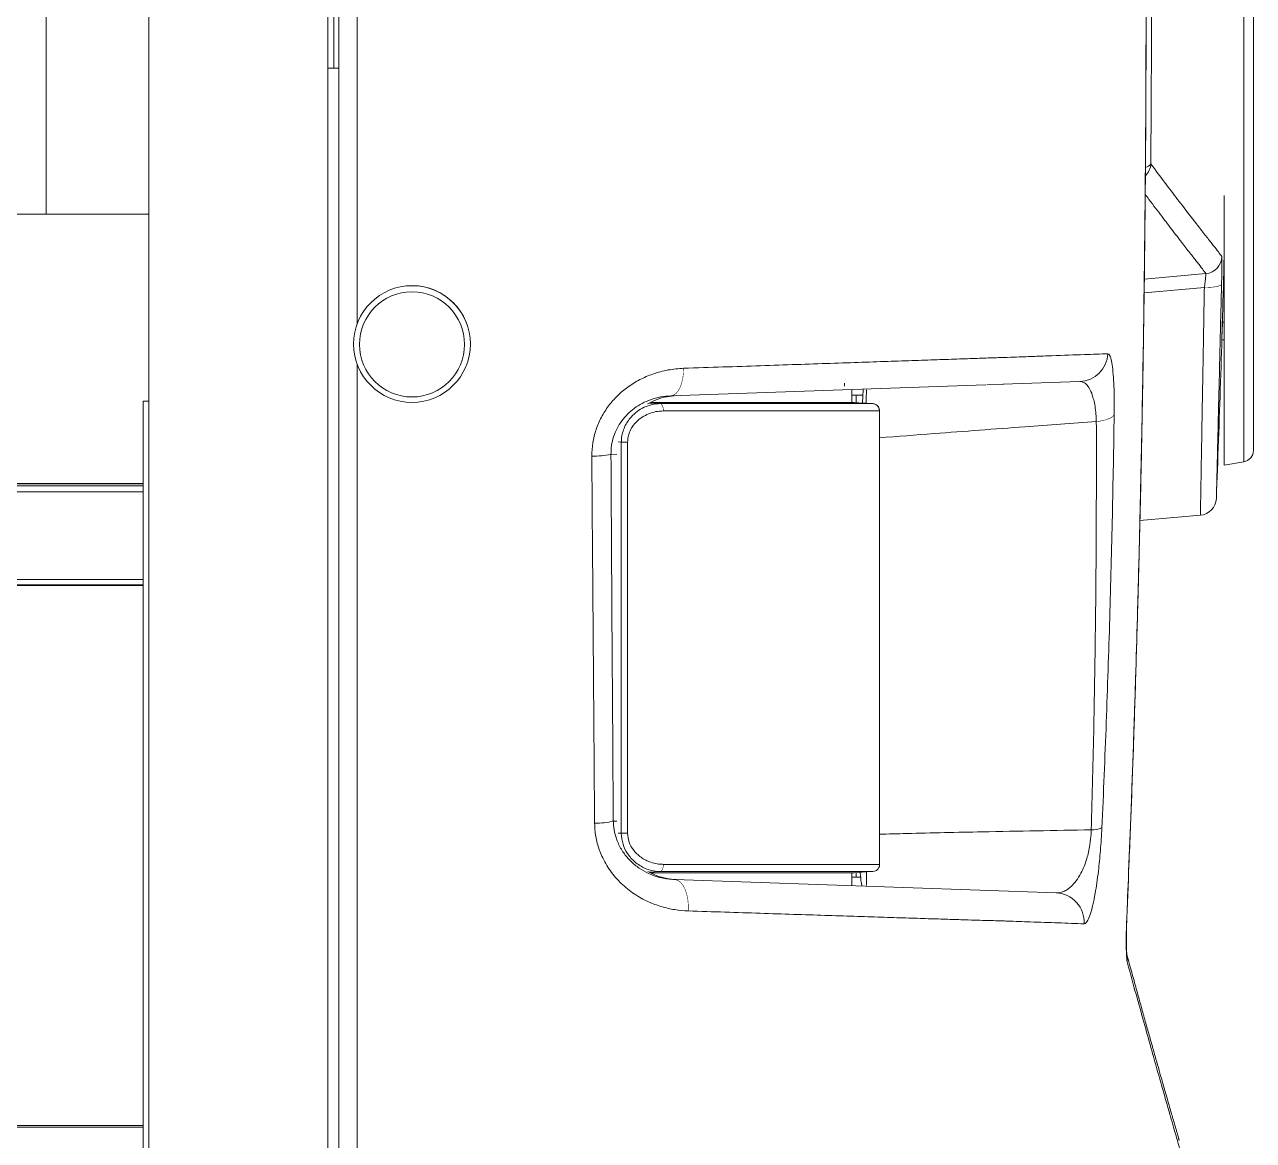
# Model space of a CAD drawing. Header units: millimetres. Extents: x -16985 to -606, y 2122 to 9380.
# Drawn here: x -7496.1 to -7075.6, y 5006 to 5388.1 of the extents above; entities that cross this region are included whole.
import ezdxf

# ---------------------------------------------------------------- set-up
doc = ezdxf.new("R2010")
doc.units = ezdxf.units.MM
for name, pattern in [('K5LT32768', [0]), ('K5LT32769', [0]), ('K5LT_THIN', [0])]:
    doc.linetypes.add(name, pattern=pattern)

msp = doc.modelspace()

# ---------------------------------------------------------------- linework, layer by layer
at = {"color": 7, "linetype": 'K5LT_THIN', "lineweight": 18}
for p, q in [((-7392.35, 4759.07), (-7392.35, 5802.15)), ((-7453.55, 4757.04), (-7453.55, 5798.19)), ((-7388.55, 4771.54), (-7388.55, 5456.25)), ((-7488.68, 5323.19), (-7488.68, 5449.19)), ((-7390.26, 5373.19), (-7390.26, 5413.19)), ((-7075.55, 5394.07), (-7075.55, 5242.31)), ((-7390.26, 5373.19), (-7392.35, 5373.19)), ((-7388.55, 5373.19), (-7390.26, 5373.19)), ((-7085.55, 5329.59), (-7085.55, 5237.19)), ((-7488.68, 5323.19), (-7503.55, 5323.19)), ((-7453.55, 5323.19), (-7488.68, 5323.19)), ((-7085.55, 5286.19), (-7086.29, 5286.19)), ((-7383.55, 5278.69), (-7383.55, 5278.68)), ((-7343.55, 5278.68), (-7343.55, 5278.74)), ((-7086.39, 5280.19), (-7086.39, 5279.87)), ((-7086.38, 5280.19), (-7085.55, 5280.19)), ((-7134.99, 5265.86), (-7161.33, 5264.94)), ((-7167.13, 5264.74), (-7274.97, 5260.97)), ((-7215.5, 5265.26), (-7215.5, 5264.23)), ((-7213.04, 5258.67), (-7213.03, 5263.19)), ((-7166.83, 5264.75), (-7160.99, 5264.95)), ((-7455.55, 5259.19), (-7455.55, 4796.19)), ((-7453.55, 5259.19), (-7455.55, 5259.19)), ((-7211.55, 5261.19), (-7213.06, 5261.19)), ((-7213.05, 5258.68), (-7205.92, 5258.31)), ((-7211.55, 5261.19), (-7209.21, 5261.19)), ((-7205.92, 5258.31), (-7205.92, 5258.31)), ((-7203.55, 5246.32), (-7203.55, 5255.81)), ((-7289.72, 5245.13), (-7291.89, 5245.13)), ((-7291.89, 5111.25), (-7291.89, 5245.13)), ((-7289.72, 5245.13), (-7289.72, 5111.25)), ((-7203.55, 5110.06), (-7203.55, 5246.32)), ((-7085.55, 5237.19), (-7078.86, 5238.37)), ((-7847.02, 5230.99), (-7455.55, 5230.99)), ((-7846.73, 5230.89), (-7455.55, 5230.89)), ((-7845.61, 5230.17), (-7455.55, 5230.17)), ((-7844.48, 5228.11), (-7455.55, 5228.11)), ((-7093.71, 5220.07), (-7114.4, 5218.26)), ((-7846.38, 5195.99), (-7455.55, 5195.99)), ((-7845.88, 5198.08), (-7455.55, 5198.08)), ((-7289.72, 5111.25), (-7291.89, 5111.25)), ((-7203.55, 5100.56), (-7203.55, 5110.06)), ((-7213.05, 5097.69), (-7205.92, 5098.06)), ((-7213.05, 5093.19), (-7213.05, 5097.69)), ((-7273.67, 5095.36), (-7143.11, 5090.8)), ((-7213.08, 5096.19), (-7211.55, 5096.19)), ((-7211.55, 5096.19), (-7209.95, 5096.19)), ((-7455.55, 5011.16), (-8019.55, 5011.16))]:
    msp.add_line(p, q, dxfattribs=at)
at = {"color": 8, "linetype": 'K5LT32768', "lineweight": 15, "true_color": 0x808080}
for p, q in [((-7078.86, 5318.19), (-7078.86, 5398.01)), ((-7078.86, 5238.37), (-7078.86, 5318.19)), ((-7112.89, 5300.97), (-7091.85, 5302.82)), ((-7092.34, 5298.08), (-7112.95, 5296.28)), ((-7213.05, 5261.19), (-7213.05, 5263.19)), ((-7282.3, 5258.49), (-7278.57, 5258.31)), ((-7211.55, 5258.61), (-7211.55, 5261.19)), ((-7203.55, 5255.81), (-7203.55, 5255.81)), ((-7291.89, 5245.13), (-7292.95, 5245.18)), ((-7293.37, 5241.01), (-7295.44, 5240.94)), ((-7846.21, 5196.22), (-7455.55, 5196.22)), ((-7294.63, 5115.4), (-7293.37, 5115.36)), ((-7291.89, 5111.25), (-7292.95, 5111.19)), ((-7282.3, 5097.88), (-7278.57, 5098.07)), ((-7211.55, 5096.19), (-7211.55, 5097.77)), ((-7205.92, 5098.06), (-7205.92, 5098.06)), ((-7205.91, 5098.06), (-7205.92, 5098.06)), ((-7118.87, 5082.34), (-7118.91, 5082.18)), ((-7455.55, 5010.59), (-8019.55, 5010.59))]:
    msp.add_line(p, q, dxfattribs=at)
at = {"color": 7, "linetype": 'K5LT_THIN', "const_width": 0.18}
for points in [[(-7086.46, 5299.23), (-7086.59, 5298.99), (-7086.94, 5298.75), (-7087.48, 5298.55), (-7088.21, 5298.37), (-7089.1, 5298.23), (-7090.11, 5298.13), (-7091.2, 5298.08), (-7092.34, 5298.08)], [(-7270.55, 5270.4), (-7270.63, 5268.55), (-7270.88, 5266.79), (-7271.28, 5265.17), (-7271.82, 5263.76), (-7272.49, 5262.59), (-7273.25, 5261.72), (-7274.09, 5261.18), (-7274.97, 5260.97)], [(-7277.49, 5255.81), (-7277.51, 5256.28), (-7277.57, 5256.74), (-7277.67, 5257.16), (-7277.81, 5257.53), (-7277.97, 5257.84), (-7278.15, 5258.08), (-7278.36, 5258.24), (-7278.57, 5258.31)], [(-7129.32, 5252.13), (-7128.12, 5252.3), (-7127.01, 5252.52), (-7126.02, 5252.78), (-7125.14, 5253.09), (-7124.42, 5253.42), (-7123.85, 5253.79), (-7123.44, 5254.18), (-7123.21, 5254.59)], [(-7277.49, 5100.56), (-7277.51, 5100.09), (-7277.57, 5099.64), (-7277.67, 5099.21), (-7277.81, 5098.84), (-7277.97, 5098.53), (-7278.15, 5098.29), (-7278.36, 5098.14), (-7278.57, 5098.07)], [(-7273.67, 5095.36), (-7272.65, 5095.11), (-7271.69, 5094.47), (-7270.83, 5093.45), (-7270.1, 5092.1), (-7269.52, 5090.46), (-7269.14, 5088.62), (-7268.95, 5086.65), (-7268.98, 5084.62)]]:
    msp.add_lwpolyline(points, dxfattribs=at)
at = {"color": 8, "linetype": 'K5LT32769', "true_color": 0x808080, "const_width": 0.18}
msp.add_lwpolyline([(-7118.96, 5069.98), (-7118.67, 5068.5), (-7118.65, 5066.68)], dxfattribs=at)
at = {"color": 7, "linetype": 'K5LT_THIN', "lineweight": 18}
for centre, radius in [((-7363.53, 5278.7), 19.98), ((-7363.53, 5278.58), 17.99)]:
    msp.add_circle(centre, radius, dxfattribs=at)
at = {"color": 8, "linetype": 'K5LT32768', "lineweight": 15, "true_color": 0x808080}
for centre, radius, start, end in [((-7116.68, 5340.67), 6.02, 314.1236, 357.3681), ((-7112.84, 5341.69), 2.53, 279.1348, 329.0761)]:
    msp.add_arc(centre, radius, start, end, dxfattribs=at)
at = {"color": 7, "linetype": 'K5LT_THIN', "lineweight": 18}
for centre, radius, start, end in [((-7092.37, 5308.79), 6, 275.0152, 358.4879), ((-7363.54, 5278.72), 19.98, 0.0497, 89.516), ((-7135.36, 5275.82), 9.97, 272.1303, 357.572), ((-7301.23, 5267.89), 27.56, 268.4549, 282.1332), ((-7079.55, 5242.31), 4, 280, 0), ((-7094.23, 5226.04), 6, 275, 357.785), ((-7300.33, 5136.89), 22.23, 268.211, 284.8735), ((-7130.64, 5120.56), 8.19, 266.8957, 293.1147), ((-7205.92, 5098.06), 0.00211, 202.7788, 224.5132), ((-7143.49, 5080.83), 9.98, 356.4629, 87.8515)]:
    msp.add_arc(centre, radius, start, end, dxfattribs=at)
at = {"color": 8, "linetype": 'K5LT32768', "lineweight": 15, "true_color": 0x808080}
for points, knots in [([(-7382.34, 5456.02), (-7382.34, 5425.27), (-7382.34, 5368.42), (-7382.34, 5311.61), (-7382.34, 5285.53)], [0, 0, 0, 0, 0.540975, 1, 1, 1, 1]), ([(-7091.85, 5302.82), (-7092.2, 5303.3), (-7092.92, 5304.27), (-7094.67, 5306.54), (-7096.9, 5309.41), (-7099.68, 5313), (-7102.99, 5317.29), (-7106.89, 5322.39), (-7110.1, 5326.61), (-7112.15, 5329.36), (-7112.58, 5329.93)], [0, 0, 0, 0, 0.135153, 0.270307, 0.405556, 0.540806, 0.681429, 0.822077, 0.9627, 1, 1, 1, 1]), ([(-7382.34, 5271.85), (-7382.34, 5271.75), (-7382.34, 5240.92), (-7382.34, 5179.4), (-7382.34, 5087.3), (-7382.34, 4995.29), (-7382.35, 4931.7), (-7382.35, 4898.79), (-7382.35, 4896.5)], [0, 0, 0, 0, 0.000763, 0.24599, 0.491216, 0.736442, 0.981668, 1, 1, 1, 1]), ([(-7203.48, 5255.81), (-7203.48, 5255.81), (-7203.47, 5255.81), (-7203.67, 5255.81), (-7204.74, 5255.81), (-7206.73, 5255.81), (-7209.76, 5255.81), (-7213.8, 5255.81), (-7218.63, 5255.81), (-7224.3, 5255.81), (-7230.78, 5255.81), (-7238.04, 5255.81), (-7246.02, 5255.81), (-7254.65, 5255.81), (-7262.92, 5255.81), (-7270.56, 5255.81), (-7275.18, 5255.81), (-7277.49, 5255.81)], [0, 0, 0, 0, 0.014884, 0.091588, 0.168508, 0.245279, 0.321779, 0.393983, 0.466446, 0.538908, 0.611111, 0.683313, 0.755773, 0.828232, 0.900432, 0.950216, 1, 1, 1, 1]), ([(-7129.32, 5252.13), (-7137.49, 5251.55), (-7156, 5250.23), (-7180.75, 5248.37), (-7197.32, 5247.07), (-7203.55, 5246.58)], [0, 0, 0, 0, 0.329993, 0.747864, 1, 1, 1, 1]), ([(-7203.55, 5110.88), (-7200.44, 5110.96), (-7188.75, 5111.25), (-7164.66, 5111.8), (-7143.51, 5112.16), (-7131.08, 5112.38)], [0, 0, 0, 0, 0.130018, 0.48855, 1, 1, 1, 1]), ([(-7277.49, 5100.56), (-7274.77, 5100.56), (-7269.33, 5100.56), (-7260.97, 5100.56), (-7252.46, 5100.56), (-7243.99, 5100.56), (-7236.18, 5100.56), (-7229.11, 5100.56), (-7222.83, 5100.56), (-7217.36, 5100.56), (-7212.75, 5100.56), (-7209.08, 5100.56), (-7206.49, 5100.56), (-7204.87, 5100.56), (-7203.95, 5100.56), (-7203.57, 5100.56), (-7203.55, 5100.56), (-7203.54, 5100.56)], [0, 0, 0, 0, 0.05873, 0.11746, 0.189629, 0.262056, 0.334484, 0.406655, 0.478828, 0.55126, 0.623691, 0.695865, 0.763278, 0.830859, 0.898694, 0.96663, 1, 1, 1, 1])]:
    msp.add_open_spline(points, degree=3, knots=knots, dxfattribs=at)
at = {"color": 7, "linetype": 'K5LT_THIN', "lineweight": 18}
for points, knots in [([(-7110.41, 5419.54), (-7110.41, 5408.75), (-7110.4, 5382.52), (-7110.57, 5356), (-7110.67, 5340.39)], [0, 0, 0, 0, 0.411199, 1, 1, 1, 1]), ([(-7118.91, 5082.18), (-7118.32, 5096.3), (-7117.16, 5124.55), (-7115.76, 5166.69), (-7114.59, 5208.64), (-7113.68, 5250.45), (-7113, 5292.11), (-7112.55, 5333.61), (-7112.29, 5374.83), (-7112.29, 5402.06), (-7112.29, 5415.67)], [0, 0, 0, 0, 0.124543, 0.249114, 0.373685, 0.498228, 0.623657, 0.749114, 0.874571, 1, 1, 1, 1]), ([(-7118.78, 5085.44), (-7118.54, 5090.95), (-7117.96, 5104.78), (-7117.12, 5126.86), (-7116.26, 5151.69), (-7115.49, 5176.45), (-7114.8, 5201.14), (-7114.2, 5225.76), (-7113.68, 5250.3), (-7113.25, 5274.76), (-7112.89, 5299.13), (-7112.62, 5323.41), (-7112.42, 5347.58), (-7112.31, 5371.64), (-7112.27, 5393.98), (-7112.28, 5408.26), (-7112.29, 5414.59)], [0, 0, 0, 0, 0.049221, 0.123451, 0.19771, 0.271992, 0.346294, 0.420611, 0.494939, 0.569274, 0.643611, 0.717944, 0.792294, 0.866475, 0.94076, 1, 1, 1, 1]), ([(-7110.67, 5340.39), (-7109.03, 5338.2), (-7105.74, 5333.82), (-7101.41, 5328.12), (-7097.53, 5323.07), (-7094.21, 5318.79), (-7091.43, 5315.22), (-7089.2, 5312.35), (-7087.45, 5310.08), (-7086.73, 5309.12), (-7086.37, 5308.64)], [0, 0, 0, 0, 0.127444, 0.254909, 0.382358, 0.50983, 0.63233, 0.754829, 0.877415, 1, 1, 1, 1]), ([(-7085.55, 5310.43), (-7085.59, 5308.88), (-7086.2, 5280.67), (-7087.25, 5252.46), (-7088.24, 5225.81)], [0, 0, 0, 0, 0.054931, 1, 1, 1, 1]), ([(-7086.37, 5308.64), (-7086.36, 5308.48), (-7086.32, 5308.16), (-7086.33, 5306.02), (-7086.37, 5302.99), (-7086.43, 5300.47), (-7086.46, 5299.23)], [0, 0, 0, 0, 0.252141, 0.504263, 0.756925, 1, 1, 1, 1]), ([(-7092.34, 5298.08), (-7092.26, 5298.7), (-7092.09, 5299.97), (-7091.92, 5301.5), (-7091.82, 5302.58), (-7091.84, 5302.74), (-7091.85, 5302.82)], [0, 0, 0, 0, 0.245106, 0.498323, 0.749516, 1, 1, 1, 1]), ([(-7086.46, 5299.23), (-7086.54, 5295.82), (-7086.71, 5289), (-7086.94, 5279.22), (-7087.17, 5269.92), (-7087.38, 5261.28), (-7087.57, 5253.37), (-7087.74, 5246.29), (-7087.89, 5240.15), (-7088.02, 5235.02), (-7088.11, 5230.93), (-7088.18, 5228.02), (-7088.23, 5226.16), (-7088.23, 5225.93), (-7088.24, 5225.81)], [0, 0, 0, 0, 0.083202, 0.16667, 0.249873, 0.333072, 0.416536, 0.499735, 0.582967, 0.666465, 0.749697, 0.833042, 0.916654, 1, 1, 1, 1]), ([(-7093.71, 5220.07), (-7093.71, 5220.07), (-7093.71, 5220.07), (-7093.71, 5220.3), (-7093.69, 5221.35), (-7093.66, 5223.11), (-7093.61, 5225.57), (-7093.56, 5228.68), (-7093.49, 5232.42), (-7093.42, 5236.83), (-7093.33, 5241.84), (-7093.23, 5247.35), (-7093.13, 5253.37), (-7093.01, 5259.92), (-7092.89, 5266.91), (-7092.76, 5274.21), (-7092.63, 5281.83), (-7092.49, 5289.78), (-7092.39, 5295.31), (-7092.34, 5298.08)], [0, 0, 0, 0, 0.000299, 0.061895, 0.123492, 0.186875, 0.250259, 0.31185, 0.373441, 0.43682, 0.500199, 0.561774, 0.62335, 0.686713, 0.750076, 0.811662, 0.873248, 0.936624, 1, 1, 1, 1]), ([(-7086.29, 5283.19), (-7086.28, 5283.58), (-7086.25, 5284.37), (-7086.22, 5285.42), (-7086.2, 5286.2), (-7086.19, 5286.65), (-7086.19, 5286.64), (-7086.19, 5286.64)], [0, 0, 0, 0, 0.214857, 0.429715, 0.644524, 0.859243, 1, 1, 1, 1]), ([(-7086.19, 5286.66), (-7086.2, 5286.6), (-7086.2, 5286.53), (-7086.21, 5286.24), (-7086.21, 5286.19)], [0, 0, 0, 0, 0.824017, 1, 1, 1, 1]), ([(-7086.4, 5279.69), (-7086.4, 5279.69), (-7086.4, 5279.63), (-7086.39, 5279.86), (-7086.37, 5280.42), (-7086.34, 5281.33), (-7086.31, 5282.3), (-7086.3, 5282.94), (-7086.29, 5283.19)], [0, 0, 0, 0, 0.006995, 0.22156, 0.436137, 0.65078, 0.865515, 1, 1, 1, 1]), ([(-7270.55, 5270.4), (-7266.04, 5270.55), (-7257.01, 5270.85), (-7244.15, 5271.28), (-7231.85, 5271.7), (-7220.25, 5272.09), (-7209.4, 5272.46), (-7199.34, 5272.8), (-7190.09, 5273.11), (-7181.68, 5273.39), (-7174.18, 5273.65), (-7167.63, 5273.88), (-7162.07, 5274.07), (-7157.5, 5274.23), (-7153.87, 5274.35), (-7151.28, 5274.45), (-7149.33, 5274.52), (-7147.16, 5274.6), (-7141.5, 5274.8), (-7133.97, 5275.08), (-7128.02, 5275.3), (-7125.4, 5275.4)], [0, 0, 0, 0, 0.034784, 0.069687, 0.104632, 0.139536, 0.174321, 0.209091, 0.24398, 0.278908, 0.313797, 0.348568, 0.383116, 0.417702, 0.45225, 0.487784, 0.523349, 0.558917, 0.613137, 0.83002, 1, 1, 1, 1]), ([(-7125.4, 5275.4), (-7125.19, 5275.31), (-7124.79, 5275.13), (-7124.25, 5273.58), (-7123.8, 5271.03), (-7123.46, 5267.57), (-7123.25, 5263.35), (-7123.17, 5259), (-7123.2, 5255.92), (-7123.21, 5254.59)], [0, 0, 0, 0, 0.154041, 0.30802, 0.462766, 0.617375, 0.756247, 0.89501, 1, 1, 1, 1]), ([(-7301.98, 5240.34), (-7301.91, 5241.87), (-7301.78, 5244.94), (-7300.63, 5249.44), (-7298.81, 5253.69), (-7296.32, 5257.62), (-7293.25, 5261.09), (-7289.64, 5264.13), (-7285.57, 5266.63), (-7280.92, 5268.62), (-7275.86, 5269.99), (-7272.32, 5270.26), (-7270.55, 5270.4)], [0, 0, 0, 0, 0.091382, 0.182768, 0.274878, 0.367023, 0.461536, 0.556099, 0.658453, 0.760865, 0.880398, 1, 1, 1, 1]), ([(-7129.32, 5252.13), (-7129.35, 5253.02), (-7129.43, 5254.89), (-7129.75, 5257.42), (-7130.12, 5259.29), (-7130.65, 5261.23), (-7131.37, 5263.07), (-7132.46, 5264.72), (-7133.67, 5265.72), (-7134.55, 5265.81), (-7134.99, 5265.86)], [0, 0, 0, 0, 0.098328, 0.207083, 0.315949, 0.365804, 0.521865, 0.678171, 0.839039, 1, 1, 1, 1]), ([(-7209.02, 5263.28), (-7209.08, 5262.76), (-7209.22, 5261.45), (-7209.3, 5259.6), (-7209.36, 5258.49)], [0, 0, 0, 0, 0.395626, 1, 1, 1, 1]), ([(-7207.94, 5263.05), (-7207.96, 5262.81), (-7207.99, 5262.32), (-7208.05, 5260.76), (-7208.08, 5259.44), (-7208.07, 5258.49), (-7208.07, 5258.42)], [0, 0, 0, 0, 0.317765, 0.645134, 0.976452, 1, 1, 1, 1]), ([(-7274.97, 5260.97), (-7276.11, 5260.88), (-7278.41, 5260.71), (-7281.7, 5259.81), (-7284.75, 5258.48), (-7287.4, 5256.82), (-7289.77, 5254.78), (-7291.76, 5252.48), (-7293.39, 5249.85), (-7294.58, 5247.01), (-7295.32, 5244), (-7295.4, 5241.96), (-7295.44, 5240.94)], [0, 0, 0, 0, 0.126555, 0.25301, 0.357412, 0.461721, 0.554871, 0.647938, 0.736613, 0.825237, 0.912617, 1, 1, 1, 1]), ([(-7291.89, 5245.13), (-7291.88, 5245.49), (-7291.85, 5246.57), (-7291.51, 5248.34), (-7290.8, 5250.33), (-7289.8, 5252.14), (-7288.39, 5253.98), (-7286.48, 5255.71), (-7284.03, 5257.16), (-7281.36, 5258.11), (-7279.5, 5258.24), (-7278.57, 5258.31)], [0, 0, 0, 0, 0.048531, 0.145096, 0.241704, 0.336033, 0.430419, 0.568159, 0.706043, 0.853008, 1, 1, 1, 1]), ([(-7282.91, 5258.19), (-7281.94, 5258.71), (-7279.83, 5259.83), (-7276.42, 5260.76), (-7274.09, 5260.95), (-7272.96, 5261.04)], [0, 0, 0, 0, 0.305746, 0.663047, 1, 1, 1, 1]), ([(-7281.93, 5258.67), (-7279.42, 5258.67), (-7273.03, 5258.67), (-7263.51, 5258.67), (-7254.06, 5258.67), (-7246, 5258.67), (-7239.16, 5258.67), (-7233.02, 5258.67), (-7227.64, 5258.67), (-7223.06, 5258.67), (-7219.31, 5258.67), (-7216.38, 5258.67), (-7214.18, 5258.67), (-7212.85, 5258.67), (-7212.21, 5258.67), (-7212.19, 5258.67), (-7212.48, 5258.67), (-7212.81, 5258.68), (-7212.87, 5258.68), (-7212.88, 5258.68)], [0, 0, 0, 0, 0.044475, 0.113228, 0.181794, 0.237586, 0.293578, 0.349569, 0.40536, 0.461064, 0.516969, 0.572867, 0.62856, 0.70141, 0.774292, 0.847351, 0.920557, 0.993776, 1, 1, 1, 1]), ([(-7278.57, 5258.31), (-7276.3, 5258.31), (-7271.76, 5258.31), (-7264.29, 5258.31), (-7256.24, 5258.31), (-7247.8, 5258.31), (-7239.91, 5258.31), (-7232.74, 5258.31), (-7226.39, 5258.31), (-7220.82, 5258.31), (-7216.05, 5258.31), (-7212.17, 5258.31), (-7209.36, 5258.31), (-7207.54, 5258.31), (-7206.45, 5258.31), (-7205.97, 5258.31), (-7205.93, 5258.31), (-7205.91, 5258.31)], [0, 0, 0, 0, 0.049874, 0.099916, 0.171459, 0.243002, 0.316625, 0.390248, 0.461793, 0.533338, 0.606962, 0.680586, 0.74959, 0.81879, 0.888252, 0.957808, 1, 1, 1, 1]), ([(-7205.86, 5258.31), (-7205.88, 5258.31), (-7205.93, 5258.31), (-7205.93, 5258.31), (-7205.92, 5258.31)], [0, 0, 0, 0, 0.440095, 1, 1, 1, 1]), ([(-7203.51, 5255.81), (-7203.52, 5256.07), (-7203.55, 5256.57), (-7203.88, 5257.21), (-7204.29, 5257.68), (-7204.73, 5257.99), (-7205.12, 5258.17), (-7205.41, 5258.25), (-7205.52, 5258.27), (-7205.55, 5258.27)], [0, 0, 0, 0, 0.216223, 0.421705, 0.595032, 0.743608, 0.868136, 0.964076, 1, 1, 1, 1]), ([(-7277.49, 5255.81), (-7278.35, 5255.76), (-7280.05, 5255.66), (-7282.5, 5254.9), (-7284.75, 5253.74), (-7286.94, 5252), (-7288.52, 5249.92), (-7289.39, 5247.75), (-7289.69, 5246.3), (-7289.71, 5245.42), (-7289.72, 5245.13)], [0, 0, 0, 0, 0.151179, 0.302319, 0.441961, 0.581397, 0.76691, 0.860201, 0.953413, 1, 1, 1, 1]), ([(-7123.21, 5254.59), (-7123.3, 5248.85), (-7123.48, 5237.37), (-7123.83, 5220), (-7124.24, 5202.51), (-7124.72, 5184.87), (-7125.28, 5167.09), (-7125.91, 5149.16), (-7126.61, 5131.14), (-7127.15, 5119.06), (-7127.42, 5113.02)], [0, 0, 0, 0, 0.12428, 0.248559, 0.373095, 0.497631, 0.623052, 0.748473, 0.874237, 1, 1, 1, 1]), ([(-7131.08, 5112.38), (-7130.91, 5118.33), (-7130.57, 5130.23), (-7130.17, 5148.01), (-7129.84, 5165.72), (-7129.6, 5183.29), (-7129.43, 5200.7), (-7129.33, 5217.95), (-7129.29, 5235.11), (-7129.31, 5246.46), (-7129.32, 5252.13)], [0, 0, 0, 0, 0.125405, 0.250811, 0.376561, 0.502312, 0.62661, 0.75091, 0.875455, 1, 1, 1, 1]), ([(-7301.03, 5114.67), (-7301.08, 5121.31), (-7301.35, 5154.54), (-7301.67, 5196.43), (-7301.92, 5231.68), (-7301.98, 5240.34)], [0, 0, 0, 0, 0.158709, 0.793551, 1, 1, 1, 1]), ([(-7295.44, 5240.94), (-7295.32, 5220.01), (-7295.06, 5178.15), (-7294.77, 5136.32), (-7294.63, 5115.4)], [0, 0, 0, 0, 0.499987, 1, 1, 1, 1]), ([(-7268.98, 5084.62), (-7270.51, 5084.72), (-7273.59, 5084.94), (-7278.17, 5086.01), (-7282.87, 5087.73), (-7287.54, 5090.32), (-7291.99, 5093.86), (-7295.78, 5098.23), (-7298.53, 5102.95), (-7300.22, 5107.77), (-7300.93, 5111.6), (-7301, 5113.93), (-7301.03, 5114.67)], [0, 0, 0, 0, 0.102341, 0.204995, 0.307239, 0.424684, 0.542034, 0.658332, 0.774505, 0.865737, 0.956928, 1, 1, 1, 1]), ([(-7294.63, 5115.4), (-7294.61, 5114.91), (-7294.56, 5113.35), (-7294.08, 5110.78), (-7292.97, 5107.56), (-7291.16, 5104.41), (-7288.68, 5101.5), (-7285.78, 5099.15), (-7282.24, 5097.17), (-7278.16, 5095.75), (-7275.17, 5095.49), (-7273.67, 5095.36)], [0, 0, 0, 0, 0.040352, 0.126887, 0.213491, 0.327086, 0.440857, 0.559694, 0.678654, 0.839239, 1, 1, 1, 1]), ([(-7278.57, 5098.07), (-7278.76, 5098.07), (-7279.74, 5098.09), (-7281.49, 5098.35), (-7283.66, 5099.08), (-7285.61, 5100.12), (-7287.72, 5101.68), (-7289.82, 5104.06), (-7291.53, 5107.46), (-7291.77, 5109.98), (-7291.89, 5111.25)], [0, 0, 0, 0, 0.031102, 0.154284, 0.277451, 0.381858, 0.486226, 0.662356, 0.829986, 1, 1, 1, 1]), ([(-7289.72, 5111.25), (-7289.62, 5110.21), (-7289.41, 5108.14), (-7287.82, 5105.37), (-7285.44, 5103), (-7282.75, 5101.53), (-7280.18, 5100.78), (-7278.57, 5100.58), (-7277.67, 5100.57), (-7277.49, 5100.56)], [0, 0, 0, 0, 0.163429, 0.327032, 0.502749, 0.714597, 0.841275, 0.967974, 1, 1, 1, 1]), ([(-7143.11, 5090.8), (-7142.26, 5090.87), (-7140.97, 5090.98), (-7139.24, 5091.93), (-7137.79, 5093.05), (-7136.22, 5094.79), (-7134.75, 5097.1), (-7133.51, 5099.74), (-7132.65, 5102.19), (-7131.97, 5104.74), (-7131.43, 5107.55), (-7131.14, 5110.22), (-7131.09, 5111.93), (-7131.08, 5112.38)], [0, 0, 0, 0, 0.182528, 0.275666, 0.368787, 0.489529, 0.612438, 0.69366, 0.776835, 0.83298, 0.890903, 0.971831, 1, 1, 1, 1]), ([(-7127.42, 5113.02), (-7127.48, 5111.73), (-7127.62, 5109.15), (-7127.9, 5105.31), (-7128.23, 5101.64), (-7128.64, 5097.85), (-7129.13, 5094.1), (-7129.77, 5090.12), (-7130.51, 5086.53), (-7131.35, 5083.44), (-7132.21, 5081.3), (-7132.95, 5080.32), (-7133.38, 5080.24), (-7133.53, 5080.21)], [0, 0, 0, 0, 0.063762, 0.127539, 0.191027, 0.254566, 0.339357, 0.424265, 0.54152, 0.658942, 0.792504, 0.926139, 1, 1, 1, 1]), ([(-7272.96, 5095.33), (-7274.09, 5095.42), (-7276.42, 5095.61), (-7279.8, 5096.53), (-7281.86, 5097.63), (-7282.8, 5098.13)], [0, 0, 0, 0, 0.340793, 0.702165, 1, 1, 1, 1]), ([(-7281.93, 5097.7), (-7279.42, 5097.7), (-7273.02, 5097.7), (-7263.5, 5097.7), (-7254.05, 5097.7), (-7246, 5097.7), (-7239.15, 5097.7), (-7233.01, 5097.7), (-7227.63, 5097.7), (-7223.06, 5097.7), (-7219.3, 5097.7), (-7216.38, 5097.7), (-7214.18, 5097.7), (-7212.85, 5097.7), (-7212.21, 5097.7), (-7212.19, 5097.7), (-7212.49, 5097.7), (-7212.91, 5097.7), (-7213.3, 5097.69), (-7213.05, 5097.69), (-7213.05, 5097.69), (-7213.05, 5097.69)], [0, 0, 0, 0, 0.028752, 0.073195, 0.117518, 0.153577, 0.189766, 0.225954, 0.262012, 0.298013, 0.334145, 0.370271, 0.406265, 0.453346, 0.500448, 0.547665, 0.594976, 0.642296, 0.689523, 0.97316, 1, 1, 1, 1]), ([(-7205.92, 5098.06), (-7205.92, 5098.06), (-7205.95, 5098.06), (-7206.27, 5098.07), (-7207.15, 5098.07), (-7208.75, 5098.07), (-7211.33, 5098.07), (-7214.96, 5098.07), (-7219.49, 5098.07), (-7224.86, 5098.07), (-7231.03, 5098.07), (-7237.98, 5098.07), (-7245.65, 5098.07), (-7253.97, 5098.07), (-7262.33, 5098.07), (-7270.55, 5098.07), (-7275.89, 5098.07), (-7278.57, 5098.07)], [0, 0, 0, 0, 0.023236, 0.093252, 0.163152, 0.232774, 0.30222, 0.374591, 0.447221, 0.519851, 0.592222, 0.664591, 0.737218, 0.809844, 0.882211, 0.941106, 1, 1, 1, 1]), ([(-7210.11, 5097.84), (-7210.11, 5097.78), (-7210.03, 5096.42), (-7209.83, 5094.78), (-7209.61, 5093.55), (-7209.53, 5093.12)], [0, 0, 0, 0, 0.027977, 0.65613, 1, 1, 1, 1]), ([(-7208.03, 5097.95), (-7208.03, 5097.8), (-7208.03, 5096.75), (-7207.99, 5095.42), (-7207.95, 5093.96), (-7207.94, 5093.52), (-7207.93, 5093.3)], [0, 0, 0, 0, 0.052049, 0.372931, 0.691167, 1, 1, 1, 1]), ([(-7205.92, 5098.06), (-7205.92, 5098.06), (-7205.92, 5098.06), (-7206, 5098.06), (-7205.74, 5098.06), (-7205.9, 5098.06), (-7205.91, 5098.06)], [0, 0, 0, 0, 0.103705, 0.53362, 0.951263, 1, 1, 1, 1]), ([(-7205.56, 5098.1), (-7205.52, 5098.11), (-7205.34, 5098.14), (-7204.84, 5098.3), (-7204.22, 5098.72), (-7203.71, 5099.42), (-7203.47, 5100.09), (-7203.51, 5100.46), (-7203.52, 5100.56)], [0, 0, 0, 0, 0.046879, 0.199598, 0.421791, 0.68468, 0.916133, 1, 1, 1, 1]), ([(-7133.53, 5080.21), (-7136.4, 5080.31), (-7142.15, 5080.52), (-7151.15, 5080.83), (-7157.55, 5081.06), (-7161.57, 5081.2), (-7163.79, 5081.26), (-7166.54, 5081.34), (-7169.94, 5081.44), (-7174.37, 5081.58), (-7179.97, 5081.75), (-7186.73, 5081.96), (-7194.38, 5082.2), (-7202.86, 5082.47), (-7212.12, 5082.77), (-7222.15, 5083.09), (-7232.89, 5083.44), (-7244.31, 5083.81), (-7256.3, 5084.2), (-7264.76, 5084.48), (-7268.98, 5084.62)], [0, 0, 0, 0, 0.188246, 0.376491, 0.520538, 0.549571, 0.578663, 0.607737, 0.636756, 0.665727, 0.699176, 0.732739, 0.766341, 0.799904, 0.833353, 0.866607, 0.899975, 0.93338, 0.966746, 1, 1, 1, 1]), ([(-7118.65, 5066.68), (-7118.71, 5066.99), (-7118.84, 5067.62), (-7118.98, 5069.22), (-7119.07, 5071.27), (-7119.11, 5073.74), (-7119.08, 5076.58), (-7119.02, 5079.43), (-7118.94, 5081.35), (-7118.91, 5082.18)], [0, 0, 0, 0, 0.147919, 0.29584, 0.443726, 0.591614, 0.739901, 0.888188, 1, 1, 1, 1]), ([(-7118.85, 5069.53), (-7118.85, 5069.52), (-7118.85, 5069.51), (-7118.89, 5069.77), (-7118.93, 5070.28), (-7118.98, 5071.12), (-7119.02, 5072.29), (-7119.05, 5073.74), (-7119.05, 5075.48), (-7119.02, 5077.45), (-7118.97, 5079.61), (-7118.91, 5081.26), (-7118.87, 5082.2), (-7118.86, 5082.35)], [0, 0, 0, 0, 0.033904, 0.104448, 0.187497, 0.282506, 0.385799, 0.496563, 0.613132, 0.732236, 0.853618, 0.977438, 1, 1, 1, 1]), ([(-7100.99, 5006.05), (-7101, 5006.12), (-7101.04, 5006.32), (-7101.08, 5006.49), (-7101.13, 5006.69), (-7101.18, 5006.88), (-7101.26, 5007.19), (-7101.41, 5007.69), (-7101.67, 5008.61), (-7102.01, 5009.76), (-7102.43, 5011.23), (-7102.94, 5012.99), (-7103.54, 5015.04), (-7104.22, 5017.42), (-7104.99, 5020.1), (-7105.85, 5023.09), (-7106.79, 5026.38), (-7107.81, 5029.97), (-7108.91, 5033.87), (-7110.1, 5038.06), (-7111.36, 5042.56), (-7112.71, 5047.37), (-7114.13, 5052.48), (-7115.63, 5057.88), (-7117.21, 5063.59), (-7118.29, 5067.53), (-7118.86, 5069.59), (-7118.86, 5069.6)], [0, 0, 0, 0, 0.00296, 0.008611, 0.017137, 0.030774, 0.054841, 0.113988, 0.162063, 0.213092, 0.262132, 0.309845, 0.35855, 0.407849, 0.457169, 0.5065, 0.555827, 0.605127, 0.654389, 0.703722, 0.753128, 0.80255, 0.851998, 0.901486, 0.951022, 0.999966, 1, 1, 1, 1]), ([(-7100.81, 5003.34), (-7100.83, 5003.43), (-7100.88, 5003.61), (-7101.24, 5004.86), (-7101.81, 5006.84), (-7102.62, 5009.62), (-7103.65, 5013.19), (-7104.94, 5017.7), (-7106.53, 5023.26), (-7108.43, 5029.98), (-7110.6, 5037.66), (-7113.02, 5046.33), (-7115.68, 5055.9), (-7117.66, 5063.09), (-7118.65, 5066.68)], [0, 0, 0, 0, 0.078605, 0.157217, 0.235822, 0.314678, 0.393541, 0.472397, 0.560157, 0.647926, 0.735686, 0.823787, 0.911898, 1, 1, 1, 1])]:
    msp.add_open_spline(points, degree=3, knots=knots, dxfattribs=at)
msp.add_open_spline([(-7205.92, 5258.31), (-7205.61, 5258.26), (-7204.98, 5258.16), (-7204.2, 5257.57), (-7203.66, 5256.76), (-7203.59, 5256.13), (-7203.55, 5255.81)], degree=3, dxfattribs=at)

doc.saveas('drawing.dxf')
